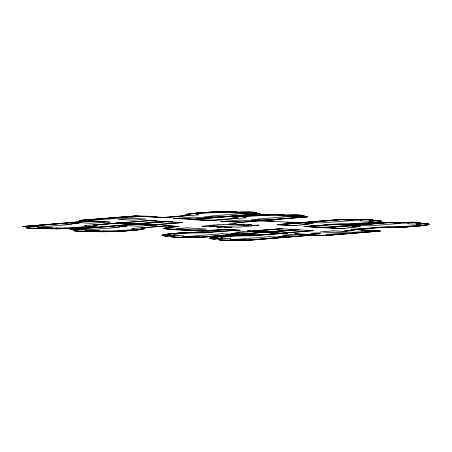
<?xml version="1.0" encoding="UTF-8"?>
<svg xmlns="http://www.w3.org/2000/svg" width="452" height="452" viewBox="0 0 452 452"><rect width="100%" height="100%" fill="white"/><g stroke="black" fill="none" stroke-linecap="round" stroke-linejoin="round"><path stroke-width="0.68" d="M23.758 226.492L90.677 221.011L91.479 220.875L83.665 220.316L133.289 216.175M22.623 226.531L87.609 221.152M70.004 229.475L77.145 229.695L72.145 229.35L73.264 229.181M71.083 229.418L166.421 221.644L181.619 222.593L150.222 225.107L135.024 224.158M145.024 228.503L142.764 227.876M163.596 228.356L166.754 229.057L188.371 230.011L184.105 230.294L172.059 229.497L172.415 229.413M232.718 217.909L234.509 217.192M233.859 217.7L236.063 218.367M260.397 213.932L195.157 219.282M264.731 232.057L250.922 231.232M277.127 224.689L295.173 223.085M307.772 216.875L242.481 222.231M248.979 240.278L314.632 234.938L325.095 235.334L332.734 235.051L330.141 235.345M313.179 234.972L311.558 235.204M325.593 227.588L327.237 227.333M382.002 221.356L381.279 221.712M144.979 228.559L143.832 228.989M194.123 236.978L181.574 237.334M349.904 219.666L351.667 219.519L343.243 219.344M233.865 217.7L237.825 216.785M69.992 229.424L131.978 224.328L115.622 223.311L95.389 224.932L97.655 225.452L96.451 226.045M118.718 222.904L120.582 222.813L116.769 222.825L117.678 222.915L93.321 225.068A25.137 1.537 -2.6 0 1 81.727 227.588A25.137 1.537 -2.6 0 1 48.567 228.475L48.223 228.452M166.15 221.525L133.685 224.079L118.486 223.13L149.883 220.616L165.082 221.565M163.601 228.35L167.347 227.486L176.574 226.542L166.63 225.927L141.606 227.91L142.877 228.085M162.257 235.119L162.115 235.503M210.705 238.023L210.474 238.294L210.937 238.537M248.363 231.322L250.323 231.13L247.284 230.938L252.205 230.978L282.681 228.74L253.278 231.045L266.855 231.927M162.262 235.113L162.748 234.938M163.46 235.023C162.364 235.808 165.268 235.786 165.714 235.887M210.711 238.023L217.062 236.893M380.561 221.627L380.895 221.248L379.855 220.938M429.016 224.537L429.389 224.198L428.728 223.904M237.227 218.361L211.722 220.689L207.615 220.435M73.981 230.311L73.631 230.661L76.733 231.141M97.988 231.209L98.847 231.062M278.918 215.22L279.811 215.095M163.466 235.017L169.686 233.944M209.931 237.944L209.383 238.294L209.717 238.549M380.561 221.627L371.245 223.022M429.004 224.542L427.603 224.915M94.214 224.966L116.379 223.175L133.453 224.288M188.772 215.451L164.24 217.553L164.658 217.627M74.049 230.283L75.817 229.882M97.745 231.136L94.169 231.441L101.028 231.667M279.991 215.192L283.59 214.869L279.217 214.677M209.943 237.938L210.344 237.82M427.598 224.695L428.31 224.248L426.05 223.74M75.817 229.882L76.315 229.785M173.726 235.865L171.025 236.633L173.139 237.13M219.113 239.215L218.423 239.645L219.678 239.989M162.76 234.933L163.799 234.678M381.268 221.717L380.222 221.972M427.598 224.695L420.541 225.78M219.113 239.21L221.13 238.792L218.565 238.656M186.546 214.372L185.382 215.016M210.361 237.814L210.875 237.69M236.13 218.406L209.496 220.282M96.44 226.045L95.536 226.237M76.264 229.808L71.235 229.452M186.84 214.304L187.461 214.18M143.538 229.057L142.917 229.187M210.886 237.69L212.254 237.43M302.671 216.288L304.168 215.711L297.648 215.05M302.671 216.288L302.1 216.401M94.53 226.26L96.564 225.61L95.734 225.175M234.526 217.186L235.198 217.062M163.816 234.678L165.291 234.413M380.205 221.972L378.736 222.237M427.586 224.921L426.914 225.045M94.525 226.26L87.547 227.164M95.18 226.305L95.519 226.243M119.509 222.938L118.983 223.017L149.748 220.559L156.635 220.904L149.476 220.729M187.484 214.175L187.823 214.112M188.812 214.095L186.439 214.807L187.755 215.316M142.894 229.187L140.369 229.588M265.448 232.272L264.55 232.305M302.094 216.401L301.45 216.514L306.609 216.87M95.157 226.305L93.479 226.571M187.84 214.107L189.518 213.841M188.817 214.095L191.919 213.643M235.221 217.056L236 216.926M426.524 225.113L426.891 225.051M254.233 213.536L256.465 213.028L256.612 212.615M212.276 237.424L212.666 237.362M426.502 225.119L425.213 225.316M254.233 213.536L259.318 213.96L194.343 219.254L178.257 218.248L192.382 217.118L208.474 218.118M156.737 217L157.098 216.903L145.047 216.118L140.787 216.384L163.748 217.44L187.614 215.485L185.382 215.022M193.919 219.587L193.558 219.683L205.609 220.463L209.875 220.186L173.285 218.299L194.484 219.186L258.233 214.011L253.233 213.666L260.358 213.881M236.023 216.92L236.899 216.79M165.313 234.413L167.189 234.142M212.689 237.356L213.107 237.294M307.891 226.672L307.529 226.768L319.581 227.554L323.847 227.271L303.795 226.418L334.723 224.565M378.714 222.237L376.838 222.508M361.854 230.028L361.504 230.113L373.55 230.91L377.81 230.627L351.176 229.362L355.413 229.237M213.129 237.289L214.564 237.091M92.993 226.638L93.457 226.576M189.546 213.841L190.009 213.773M236.921 216.785L237.385 216.723M237.831 216.779L244.165 216.073M424.727 225.384L425.191 225.322M92.965 226.644L91.948 226.774M190.032 213.773L191.055 213.638M140.346 229.593L139.323 229.723M237.413 216.717L237.899 216.655M424.213 225.452L424.699 225.39M237.927 216.649L247.775 215.768M167.217 234.142L170.093 233.803M214.593 237.085L233.401 235.628M376.301 222.576L376.81 222.508M424.185 225.458L416.552 226.158M191.083 213.638L194.744 213.237M191.614 213.57L194.818 213.316M91.914 226.78L90.807 226.91M139.295 229.729L132.052 230.452M376.273 222.576L367.713 223.333M90.773 226.915L82.332 227.689M169.692 233.944L172.122 233.69M217.073 236.893L228.379 235.921M170.11 233.803L172.777 233.627M420.529 225.78L417.258 226.096M194.823 213.316L195.456 213.254M194.75 213.237L203.151 212.553M195.462 213.254L198.908 212.943M87.541 227.164L82.603 227.593M172.082 233.605L181.003 232.978M133.594 230.237C136.527 229.559 141.956 230.136 143.759 228.3M172.788 233.622L176.314 233.317M371.239 223.028L369.877 223.152M133.583 230.237L131.47 230.424M244.216 215.988L246.487 215.796M369.171 223.209L369.781 223.237M417.123 226.186L414.337 226.339M242.628 212.141L232.616 212.231L236.21 211.926M50.031 228.232L50.387 228.17L43.901 228.187M164.505 226.062L166.138 225.808L165.72 225.734L178.054 226.503L176.483 226.627A23.51 1.435 -2.6 0 0 167.698 228.983L192.727 230.543A23.51 1.435 -2.6 0 0 224.757 229.627M305.06 217.158L306.671 216.887M296.574 229.74L297.122 229.661L291.173 229.271L289.286 229.424L294.563 229.752L266.895 231.949M416.394 226.249L410.399 226.621M377.403 231.396L379.59 231.057L352.741 229.322L356.594 229.311M198.92 212.943L200.394 212.824M213.265 220.248L211.689 220.536M131.464 230.424L129.215 230.599M132.012 230.452L130.504 230.576M368.99 223.305L364.628 223.565M89.033 221.141L79.812 220.683A7.159 0.435 -2.6 0 1 79.168 220.616L81.27 220.113L136.6 215.898M167.483 235.995L173.749 235.842M376.606 220.655L370.273 220.808L372.99 220.039L370.889 219.519M331.661 234.983L378.505 231.108L375.555 230.876M195.818 219.163L191.394 219.293L212.044 220.576L211.7 220.536M246.498 215.796L249.318 215.655M165.72 235.887L166.517 235.944A26.222 1.599 -2.6 0 1 176.32 233.317L180.195 233.029M234.221 230.396L238.656 230.271L226.322 229.503L222.254 229.746A22.425 1.367 -2.6 0 1 194.852 230.526L187.992 230.113M212.208 232.238L209.779 232.311A25.137 1.537 -2.6 0 0 175.8 233.435A25.137 1.537 -2.6 0 0 167.46 235.871L167.828 235.893M170.172 235.701L174.579 235.752L166.562 236.074M373.804 220.949L369.448 220.892L377.505 220.576M379.855 220.932L377.51 220.706A26.222 1.599 -2.6 0 1 367.708 223.333L366.193 223.452M215.395 238.972L213.943 239.023M421.185 223.898L420.157 223.955M330.118 235.345L322.999 235.503L312.761 234.876M130.464 230.576L129.707 230.633M87.688 221.288L89.349 221.13M200.405 212.824L202.728 212.649M82.592 227.593L80.275 227.768M242.69 222.073L220.661 221.243L240.933 222.305M225.785 229.469L240.227 230.232L236.198 230.35M82.287 227.695L79.868 227.864M248.075 215.672L254.199 215.333M128.441 230.656L129.21 230.599M129.662 230.639L124.402 230.927L126.374 230.87M365.877 223.548L363.832 223.616M414.038 226.435L412.433 226.554M249.329 215.655L251.713 215.485M128.43 230.656L126.854 230.769M412.388 226.554L409.58 226.672M202.739 212.649L207.649 212.338L205.733 212.383M80.264 227.768L77.851 227.927M134.125 224.119L133.498 224.152L166.285 221.587L173.172 221.932L166.014 221.757M265.013 232.266L297.563 229.718L299.218 229.769L267.46 232.26L281.585 233.142L311.1 230.78L305.823 230.452L307.71 230.3L313.654 230.678L281.178 233.249L265.985 232.305L297.382 229.791L312.575 230.735M201.394 237.204L265.205 232.147L249.114 231.141L234.983 232.277L251.075 233.277M356.611 229.237L382.324 227.418M203.163 212.547L203.976 212.496M79.823 227.87L75.354 228.079L77.315 228.028M363.82 223.621L356.306 224.056M364.193 223.667L361.651 223.83M204.005 212.491L205.688 212.389M180.67 232.927L181.834 232.921M389.68 222.339L326.197 227.452L342.288 228.452L356.419 227.322L340.328 226.322M228.39 235.921L232.554 235.673M252.205 215.389L256.73 215.192M181.495 232.876L195.654 232.209M409.907 226.718L405.393 226.915M133.244 216.107L134.922 216.016M124.695 230.978L121.04 231.119M235.356 230.39L211.474 232.215L205.355 232.13M308.925 226.311L332.553 224.435L338.672 224.52M409.049 226.774L408.179 226.825M248.566 240.165L312.106 235.006L294.659 233.887L296.546 233.735L315.287 234.904M327.237 235.396L380.674 231.012L377.437 230.729M123.808 231.028L122.718 231.023M360.803 223.881L361.623 223.83M389.664 222.271L399.048 222.469L389.81 222.401L326.672 227.537L344.119 228.655L342.237 228.808L321.587 227.52M360.786 223.881L352.82 224.277M389.991 222.322L323.474 227.373M201.411 237.272L201.1 237.294M201.654 237.328L262.668 232.458L279.031 233.475L258.798 235.091L253.402 235.08M408.162 226.825L406.427 226.927M254.804 215.231L262.832 214.847M75.546 228.136L73.659 228.17L74.676 228.181M122.921 231.079L121.192 231.175M184.094 232.718L184.975 232.673M207.474 212.282L212.773 212.078M208.491 212.293L210.123 212.141M242.204 222.248L241.266 222.288M343.045 219.418L279.302 224.576L296.744 225.706L277.251 224.746M185.162 232.729L188.586 232.554M308.462 226.271L334.248 224.339A25.137 1.537 -2.6 0 0 368.227 223.215A25.137 1.537 -2.6 0 0 376.567 220.779L376.2 220.757M308.801 226.39L305.371 226.379L325.762 227.638M390.082 222.248L390.647 222.22M406.382 226.927L404.54 226.96M258.781 235.164L280.861 233.401L263.075 232.345L200.767 237.243M248.702 240.294L248.137 240.323M194.772 219.305L194.19 219.333L195.818 219.435M73.783 228.232L72.806 228.215M235.413 230.317L236.085 230.288M233.255 235.565L240.402 235.249M201.27 237.351L199.547 237.419M355.956 229.277L379.985 227.446L388.155 227.458M248.51 240.238L247.764 240.34M73.766 228.232L69.359 228.441M121.142 231.181L119.328 231.204L120.305 231.221M404.659 227.017L401.116 227.119M257.572 215.146L259.295 215.062M355.628 229.226L381.624 227.288A25.137 1.537 -2.6 0 0 415.603 226.158A25.137 1.537 -2.6 0 0 423.942 223.723L423.575 223.706M234.238 235.582L237.667 235.424M282.749 233.198L287.608 233.181L257.154 235.255A25.137 1.537 -2.6 0 0 223.175 236.385A25.137 1.537 -2.6 0 0 214.836 238.814L221.96 238.701L214.796 238.938L210.937 238.537M210.965 212.095L217.192 211.835M71.987 228.322L70.235 228.407M119.317 231.204L118.475 231.243L119.368 231.271M363.753 229.876L355.758 229.356M403.766 227.062L401.952 227.147M326.977 235.56L321.349 235.684L313.044 235.164M118.492 231.311L117.61 231.351L118.464 231.243M355.498 224.158L353.684 224.243M218.344 238.599L218.627 238.588M260.126 214.96L263.736 214.813M308.287 226.412L309.789 226.52M235.791 230.232L209.316 232.085M200.756 237.373L199.965 237.407M70.229 228.339L67.546 228.52M117.605 231.283L113.169 231.526M116.746 231.322L107.197 231.69M190.286 232.475L191.23 232.368M239.893 240.068L247.724 240.204M213.632 212.039L224.819 211.643M343.605 219.26L297.269 222.921L294.162 222.424L286.89 222.237L293.246 222.644A22.425 1.367 -2.6 0 1 295.179 223.079M352.023 219.576L342.61 219.373L296.263 223.028A23.51 1.435 -2.6 0 0 293.195 222.497L268.166 220.938A23.51 1.435 -2.6 0 0 260.279 220.791L259.595 220.796M94.931 230.995L97.768 231.119M397.709 227.254L396.636 227.356L401.105 227.119M400.201 227.226L401.043 227.186M192.371 237.057L199.564 237.351M239.741 240.001L228.949 240.278M239.876 240.068L246.606 240.374L312.581 235.091L296.489 234.091L282.364 235.221L298.456 236.221M68.512 228.413L64.014 228.639M352.029 219.576L362.764 219.316M390.907 222.277L399.771 222.508M352.871 224.209L350.119 224.378M351.933 224.316L352.803 224.277M191.156 232.441L192.01 232.407M399.308 227.26L400.246 227.158M238.52 235.385L245.577 235.091M135.346 215.999L81.309 220.395L91.615 221.124L89.151 221.203M284.297 215.254L280.048 215.203M93.83 231.04L98.824 231.057M93.824 231.04L91.637 231.119M351.888 224.316L350.164 224.378M399.777 222.508L408.879 222.271M398.393 227.294L399.404 227.192M200.558 237.249L194.111 236.967M239.933 239.995L246.945 240.294M263.556 214.886L269.742 214.632M284.302 215.254L286.839 215.169M66.811 228.48L60.653 228.729M192.846 232.373L198.225 232.142M258.634 235.176L257.538 235.159M247.374 240.351L246.928 240.368M350.317 224.305L349.289 224.407M264.414 214.853L268.55 214.734M241.085 235.289L242.764 235.232M217.87 211.881L223.559 211.734M135.159 216.073L135.758 215.988M43.895 228.187L40.714 228.271M343.678 219.389L349.91 219.678M91.632 231.119L83.518 231.277M112.497 231.486L107.604 231.61M420.213 223.887C412.704 224 424.795 223.209 418.422 222.48M396.867 227.283L393.223 227.452M396.636 227.356L394.071 227.429M286.845 215.169L291.359 215.062M63.466 228.588L58.201 228.774M196.208 232.266L200.682 232.091M243.583 235.209L253.386 234.995M199.835 237.345L192.354 237.13M135.476 216.067L143.041 216.152M89.36 221.197L109.717 222.118L91.112 220.96M136.871 224.141L151.098 224.96M346.65 224.486L349.486 224.333L345.803 224.508M268.561 214.734L276.72 214.559M346.17 224.429L343.362 224.559M392.381 227.475L393.551 227.373M245.6 235.091L249.679 235.012M269.754 214.632L272.194 214.587M40.708 228.271L38.03 228.316M60.608 228.729L59.822 228.746M392.342 227.475L389.935 227.52M242.634 212.141L248.634 212.09M345.368 224.446L341.763 224.582M392.743 227.396L388.324 227.537M198.66 232.204L203.078 232.057M135.775 216.056L141.154 216.299M59.003 228.763L59.777 228.746M107.593 231.61L106.045 231.639M107.158 231.695L105.576 231.718M343.317 224.559L342.554 224.571M223.57 211.734L224.333 211.722M291.365 215.062L293.619 215.033M224.345 211.722L225.61 211.632M58.658 228.695L56.63 228.791M57.41 228.785L58.155 228.774M106.039 231.639L101.05 231.752M105.536 231.718L103.242 231.746M201.01 232.158L202.507 232.142M38.03 228.316L31.256 228.277M225.102 211.717L226.384 211.626M136.555 215.971L164.664 217.627M272.477 214.66L282.24 214.66M83.484 220.011L84.778 220.073M259.595 220.875L259.697 220.875A22.425 1.367 -2.6 0 1 266.042 220.955L274.471 221.197L261.691 220.706M138.352 223.972L152.979 224.808M408.885 222.271L409.518 222.265M342.254 224.503L339.475 224.599M389.63 227.446L386.121 227.548M225.847 211.705L233.786 211.677M341.509 224.508L336.655 224.593M57.15 228.712L49.217 228.74M55.867 228.797L56.59 228.791M202.519 232.142L205.321 232.045M249.894 235.085L252.724 235.08M409.523 222.265L411.354 222.26M226.582 211.7L232.955 211.756M293.625 215.033L297.648 215.05M362.77 219.316L370.035 219.457M203.247 232.136L207.383 232.057M339.435 224.599L338.746 224.604M83.513 231.277L81.185 231.271M180.947 237.34L173.986 237.193M228.328 240.283L225.186 240.266M55.703 228.723L53.008 228.712M103.079 231.667L101.033 231.667M411.354 222.26L415.1 222.305M386.048 227.463L382.33 227.418M101.016 231.752L96.592 231.684M252.73 235.08L254.109 234.995M48.144 228.034L48.2 228.034A22.606 1.379 -2.6 0 1 29.047 226.836M248.922 212.09L254.352 212.265M276.731 214.643L277.375 214.649M336.621 224.593L334.74 224.565M207.395 232.057L209.299 232.085M81.179 231.271L76.733 231.141M277.381 214.649L278.618 214.666M52.375 228.706L52.997 228.712M254.052 235.085L257.533 235.159M52.364 228.706L51.166 228.689M225.186 240.266L219.938 240.018M278.624 214.666L279.212 214.677M51.161 228.689L48.065 228.576M415.1 222.305L416.224 222.344M31.25 228.277L28.99 228.175M233.814 211.677L235.848 211.762M232.961 211.756L236.204 211.926M49.183 228.74L48.138 228.701M96.044 231.667L96.564 231.684M96.01 231.667L93.101 231.497L96.558 231.17L94.92 231.068M416.23 222.344L418.416 222.48M282.268 214.66L282.749 214.683M48.11 228.701L47.149 228.655M282.771 214.683L283.229 214.711M377.527 220.576L378.437 220.627M376.612 220.655L377.505 220.706L368.872 221.395A16.278 0.994 -2.6 0 1 362.792 223.028A16.278 0.994 -2.6 0 1 340.616 223.655L331.983 224.35A26.222 1.599 -2.6 0 0 367.708 223.333M167.409 235.995L166.522 235.944L175.15 235.255A16.278 0.994 -2.6 0 1 181.235 233.622A16.278 0.994 -2.6 0 1 203.411 232.989L212.044 232.3A26.222 1.599 -2.6 0 0 176.32 233.317M166.494 236.074L165.59 236.023M213.875 239.018L212.135 238.91M235.876 211.762L237.289 211.869L233.701 212.434L231.582 212.316L234.78 211.965L234.43 211.943A25.137 1.537 -2.6 0 0 201.27 212.83A25.137 1.537 -2.6 0 0 189.676 215.35L164.347 217.745L154.838 217.152M283.251 214.711L283.681 214.734M425.812 223.576L416.823 223.842L426.044 223.74M48.059 228.576L47.217 228.526M47.127 228.655L45.788 228.559L49.308 227.977L51.471 228.119L46.805 228.492L47.211 228.526M244.408 213.564L250.244 213.92A21.159 1.294 -2.6 0 0 252.572 212.333A21.159 1.294 -2.6 0 0 230.548 212.694L236.255 213.056A10.825 0.661 -2.6 0 1 245.029 213.293M255.849 221.068L239.763 220.067L225.633 221.197L241.724 222.198L305.608 216.954L300.614 216.615L307.671 216.807M180.139 222.633L179.783 222.61L182.698 222.548L154.053 224.876L157.093 225.062L155.211 225.215L134.617 224.271M119.503 222.859L118.334 222.785L118.678 222.825M235.865 230.232L225.921 229.61L202.185 230.746L186.111 230.266M119.966 223.09L134.091 223.966L166.155 221.508M136.035 224.113L152.126 225.113L137.996 226.243L121.904 225.243M263.166 232.266L248.419 231.345M74.529 222.299L90.615 223.299L104.745 222.164L88.654 221.164L24.775 226.395L29.764 226.751L22.724 226.559M174.314 229.26L167.647 228.831A22.425 1.367 -2.6 0 1 175.167 226.819L179.133 226.458L166.031 225.621L140.702 228.011A25.137 1.537 -2.6 0 1 129.108 230.531A25.137 1.537 -2.6 0 1 95.948 231.424L95.598 231.401M38.595 226.853L32.759 226.497A21.159 1.294 -2.6 0 0 30.425 228.085A21.159 1.294 -2.6 0 0 52.455 227.723L46.748 227.356A10.825 0.661 -2.6 0 1 37.968 227.124M85.97 229.797L80.19 229.435A21.159 1.294 -2.6 0 0 77.806 231.034A21.159 1.294 -2.6 0 0 99.83 230.667L94.123 230.305A10.825 0.661 -2.6 0 1 85.349 230.068M370.041 219.457L370.889 219.519M173.986 237.193L173.63 237.17M425.84 223.576L426.247 223.604M378.46 220.627L378.866 220.655M283.703 214.734L284.67 214.819L281.082 215.384L278.924 215.248M282.155 214.909L281.811 214.886A25.137 1.537 -2.6 0 0 248.651 215.779A25.137 1.537 -2.6 0 0 237.057 218.299L237.249 218.327M165.161 235.995L165.562 236.017M28.99 228.175L27.369 228.023M173.63 237.17L173.139 237.13M426.264 223.604L426.648 223.633M378.889 220.655L380.618 220.83M312.773 234.882L313.163 234.933M165.138 235.989L163.138 235.78M254.357 212.265L256.612 212.615M426.671 223.633L427.027 223.667M212.112 238.91L210.785 238.769M427.044 223.667L427.377 223.7M188.789 215.434L187.761 215.316M94.242 224.989L95.728 225.175M427.394 223.7L427.999 223.774M234.718 218.406L232.723 217.915M27.369 228.023C22.012 227.051 39.409 226.136 23.77 226.492M428.01 223.774L428.507 223.853M380.635 220.83L381.906 221.141M210.768 238.763L209.722 238.549M142.877 228.085L143.759 228.3M162.884 235.741L162.121 235.509M351.074 219.621A22.606 1.379 -2.6 0 1 370.165 220.808M361.244 220.553A10.825 0.661 -2.6 0 1 360.6 220.791L366.453 221.147A21.159 1.294 -2.6 0 0 368.781 219.559A21.159 1.294 -2.6 0 0 346.757 219.921L352.464 220.288A10.825 0.661 -2.6 0 1 361.244 220.519M398.455 222.565A22.606 1.379 -2.6 0 1 417.541 223.751M408.619 223.503A10.825 0.661 -2.6 0 1 407.981 223.74L413.829 224.09A21.159 1.294 -2.6 0 0 416.162 222.503A21.159 1.294 -2.6 0 0 394.133 222.87L399.839 223.231A10.825 0.661 -2.6 0 1 408.619 223.469M192.947 237.029A22.606 1.379 -2.6 0 1 173.862 235.842M240.328 239.978A22.606 1.379 -2.6 0 1 221.237 238.792M282.246 215.338A22.606 1.379 -2.6 0 1 301.331 216.525M234.865 212.389A22.606 1.379 -2.6 0 1 253.956 213.581M245.035 213.327A10.825 0.661 -2.6 0 1 244.391 213.564M95.513 230.972A22.606 1.379 -2.6 0 1 76.422 229.785M85.343 230.034A10.825 0.661 -2.6 0 1 85.987 229.797M37.968 227.09A10.825 0.661 -2.6 0 1 38.606 226.853M70.8 223.61L79.1 223.243L70.851 223.582M118.181 226.554L126.475 226.192L118.181 226.554M203.908 217.146L212.208 216.785L203.908 217.146M202.146 226.266L209.722 225.938L202.146 226.266M209.564 226.729L217.141 226.395L209.564 226.729M217.073 227.198L224.65 226.864L217.118 227.17M224.491 227.655L232.068 227.328L224.537 227.633M228.831 224.13L236.407 223.796L228.831 224.13M230.814 233.56L239.114 233.198L230.814 233.56M236.249 224.593L243.826 224.26L236.249 224.593M243.758 225.062L251.335 224.729L243.758 225.062M251.289 220.096L259.584 219.728L251.289 220.096M251.176 225.52L258.753 225.186L251.222 225.497M278.189 236.503L286.489 236.142L278.189 236.503M304.925 223.429L313.219 223.062L304.925 223.429M352.3 226.373L360.6 226.011L352.3 226.373M297.619 216.864L291.783 216.514A10.825 0.661 -2.6 0 0 292.41 216.276A10.825 0.661 -2.6 0 0 283.63 216.005L277.923 215.644A21.159 1.294 -2.6 0 1 299.953 215.276A21.159 1.294 -2.6 0 1 297.619 216.864M177.625 235.498L177.574 235.503A21.159 1.294 -2.6 0 0 175.24 237.091A21.159 1.294 -2.6 0 0 197.27 236.729L191.563 236.362A10.825 0.661 -2.6 0 1 182.783 236.13A10.825 0.661 -2.6 0 1 183.422 235.859L177.625 235.498M225.006 238.441L224.949 238.447A21.159 1.294 -2.6 0 0 222.621 240.035A21.159 1.294 -2.6 0 0 244.645 239.673L238.938 239.311A10.825 0.661 -2.6 0 1 230.164 239.074A10.825 0.661 -2.6 0 1 230.802 238.803L225.006 238.441M132.956 216.327L85.863 220.096L91.225 220.429L138.318 216.661L132.956 216.327M60.839 223.678L29.442 226.192L40.618 226.887L72.015 224.373L60.839 223.678M131.701 218.259L118.356 219.327L132.662 220.214L146.002 219.147L131.701 218.259M198.484 214.819L189.851 215.508A26.222 1.599 -2.6 0 1 199.648 212.881A26.222 1.599 -2.6 0 1 235.373 211.864L226.74 212.559A16.278 0.994 -2.6 0 0 204.564 213.186A16.278 0.994 -2.6 0 0 198.484 214.819M56.263 227.859L47.629 228.554A26.222 1.599 -2.6 0 0 83.349 227.537A26.222 1.599 -2.6 0 0 93.152 224.904L84.518 225.599A16.278 0.994 -2.6 0 1 78.433 227.232A16.278 0.994 -2.6 0 1 56.263 227.859M242.385 213.53L210.988 216.045L222.164 216.74L253.555 214.225L242.385 213.53M108.22 226.627L76.823 229.141L87.993 229.836L119.39 227.322L108.22 226.627M245.86 217.768L237.227 218.457A26.222 1.599 -2.6 0 1 247.029 215.83A26.222 1.599 -2.6 0 1 282.754 214.813L274.115 215.502A16.278 0.994 -2.6 0 0 251.945 216.135A16.278 0.994 -2.6 0 0 245.86 217.768M103.638 230.808L95.005 231.497A26.222 1.599 -2.6 0 0 130.73 230.48A26.222 1.599 -2.6 0 0 140.527 227.853L131.894 228.542A16.278 0.994 -2.6 0 1 125.814 230.175A16.278 0.994 -2.6 0 1 103.638 230.808M289.76 216.474L258.363 218.988L269.539 219.683L300.936 217.169L289.76 216.474M223.209 224.282L209.078 225.418L237.684 227.192L251.815 226.062L223.209 224.282M186.862 227.831L175.873 228.712L195.541 229.932L206.524 229.057L186.862 227.831M292.947 223.373L278.822 224.503L294.913 225.503L309.038 224.373L292.947 223.373M342.057 219.728L310.66 222.243L321.835 222.938L353.227 220.423L342.057 219.728M280.845 228.763L249.447 231.277L264.64 232.221L296.037 229.706L280.845 228.763M222.192 233.712L190.795 236.226L201.971 236.921L233.368 234.407L222.192 233.712M389.432 222.672L358.035 225.186L369.211 225.881L400.608 223.367L389.432 222.672M222.531 238.198L213.898 238.893A26.222 1.599 -2.6 0 1 223.695 236.26A26.222 1.599 -2.6 0 1 259.42 235.249L250.787 235.938A16.278 0.994 -2.6 0 0 228.61 236.571A16.278 0.994 -2.6 0 0 222.531 238.198M284.879 233.147C282.116 233.249 288.376 233.209 284.879 233.147M333.729 230.825L320.383 231.893L334.683 232.78L348.029 231.712L333.729 230.825M387.991 226.605L379.358 227.294A26.222 1.599 -2.6 0 0 415.083 226.277A26.222 1.599 -2.6 0 0 424.886 223.65L416.252 224.339A16.278 0.994 -2.6 0 1 410.167 225.972A16.278 0.994 -2.6 0 1 387.991 226.605M269.573 236.662L238.176 239.176L249.346 239.871L280.743 237.356L269.573 236.662M365.741 231.362L325.711 234.565L331.073 234.899L371.103 231.695L365.741 231.362M346.78 230.949A4.882 0.299 -2.6 0 0 354.374 230.379A4.882 0.299 -2.6 0 0 347.379 230.401A4.882 0.299 -2.6 0 0 346.78 230.949M313.027 233.65A4.882 0.299 -2.6 0 0 320.626 233.079A4.882 0.299 -2.6 0 0 313.631 233.108A4.882 0.299 -2.6 0 0 313.027 233.65"/></g></svg>
